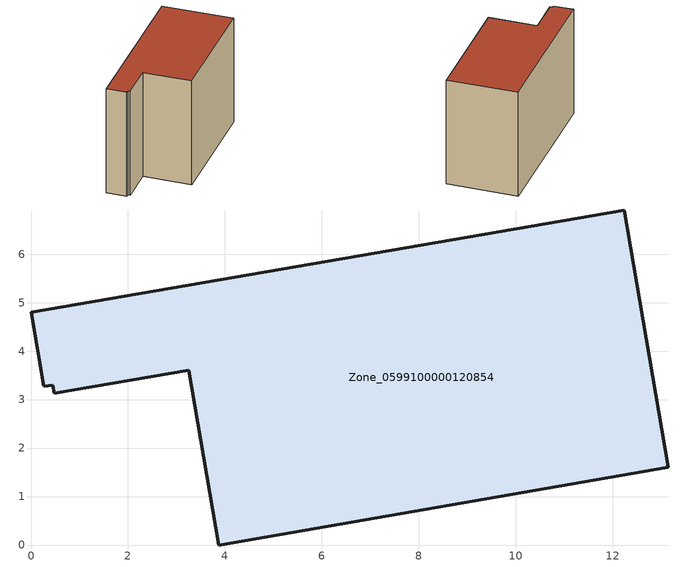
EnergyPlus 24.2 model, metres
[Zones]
Zone_0599100000120854
 floor ground (C_G): 3.25,3.6 0.48,3.13 0.45,3.29 0.27,3.27 0,4.8 12.24,6.91 13.15,1.6 3.88,0 z0
 wall outside (C_F): 3.88,0 13.15,1.6 12.24,6.91 0,4.8 0.27,3.27 0.45,3.29 0.48,3.13 3.25,3.6 3.88,0 z0:8.45
 roof outside (C_R): 0.48,3.13 3.25,3.6 3.88,0 13.15,1.6 12.24,6.91 0,4.8 0.27,3.27 0.45,3.29 z8.45
[BUILDING]
Pand.0599100000120854: North Axis=0; Terrain=City; Loads Convergence Tolerance Value=0.04; Temperature Convergence Tolerance Value=0.4; Solar Distribution=FullExterior; Maximum Number of Warmup Days=25; Minimum Number of Warmup Days=1
[Site:Location]
Rotterdam.The.Hague.AP_ZH_NLD Design_Conditions: Latitude=51.96; Longitude=4.45; Time Zone=1; Elevation=-4.5
[SITE:GROUNDTEMPERATURE:BUILDINGSURFACE]
18, 18, 18, 18, 18, 18, 18, 18, 18, 18, 18, 18
[MATERIAL] Thermal Absorptance=0.9; Solar Absorptance=0.7; Visible Absorptance=0.7
Name | Roughness | Thickness | Conductivity | Density | Specific Heat
G.TI.1975-1991 | MediumSmooth | 0.15 | 0.288461 | 540 | 1210
F.TI.1975-1991 | Rough | 0.3 | 0.230769 | 1920 | 840
R.TI.1975-1991 | MediumRough | 0.2 | 0.153846 | 1500 | 1000
[CONSTRUCTION]
C_G: G.TI.1975-1991
C_F: F.TI.1975-1991
C_R: R.TI.1975-1991
[ZONE]
Zone_0599100000120854: Type=1; Multiplier=1; Ceiling Height=Autocalculate; Volume=Autocalculate; Floor Area=autocalculate; Part of Total Floor Area=Yes
[ZONEINFILTRATION:DESIGNFLOWRATE]
Infil_Zone_0599100000120854: Zone or ZoneList or Space or SpaceList=Zone_0599100000120854; Schedule=AlwaysOn; Design Flow Rate Calculation Method=Flow/Area; Flow Rate per Floor Area=0.003; Constant Term Coefficient=1; Temperature Term Coefficient=0; Velocity Term Coefficient=0; Velocity Squared Term Coefficient=0
[HVACTEMPLATE:ZONE:IDEALLOADSAIRSYSTEM]
Zone_0599100000120854: Maximum Heating Supply Air Temperature=50; Minimum Cooling Supply Air Temperature=13; Maximum Heating Supply Air Humidity Ratio=0.0156; Minimum Cooling Supply Air Humidity Ratio=0.0077; Heating Limit=NoLimit; Cooling Limit=NoLimit; Dehumidification Control Type=ConstantSensibleHeatRatio; Cooling Sensible Heat Ratio=0.7; Dehumidification Setpoint=60; Humidification Control Type=None; Humidification Setpoint=30; Outdoor Air Method=None; Outdoor Air Flow Rate per Person=0.00944; Outdoor Air Flow Rate per Zone Floor Area=0; Outdoor Air Flow Rate per Zone=0; Demand Controlled Ventilation Type=None; Outdoor Air Economizer Type=NoEconomizer; Heat Recovery Type=None; Sensible Heat Recovery Effectiveness=0.7; Latent Heat Recovery Effectiveness=0.65
[ZONECONTROL:THERMOSTAT]
ThermostatControl_Zone_0599100000120854: Zone or ZoneList=Zone_0599100000120854; Control Type Schedule=DualSetpointControlType; Control 1=Thermostat_Zone_0599100000120854; Temperature Difference Between Cutout And Setpoint=0
[THERMOSTATSETPOINT:DUALSETPOINT]
Thermostat_Zone_0599100000120854: Heating Setpoint Temperature Schedule=HeatingSetpoint_Zone_0599100000120854; Cooling Setpoint Temperature Schedule=CoolingSetpoint_Zone_0599100000120854
[SCHEDULE:COMPACT]
HeatingSetpoint_Zone_0599100000120854: Through: 12/31, For: AllDays, Until: 24:00, 21
CoolingSetpoint_Zone_0599100000120854: Through: 12/31, For: AllDays, Until: 24:00, 24
DualSetpointControlType: Through: 12/31, For: AllDays, Until: 24:00, 4
AlwaysOn: Through: 12/31, For: AllDays, Until: 24:00, 1
